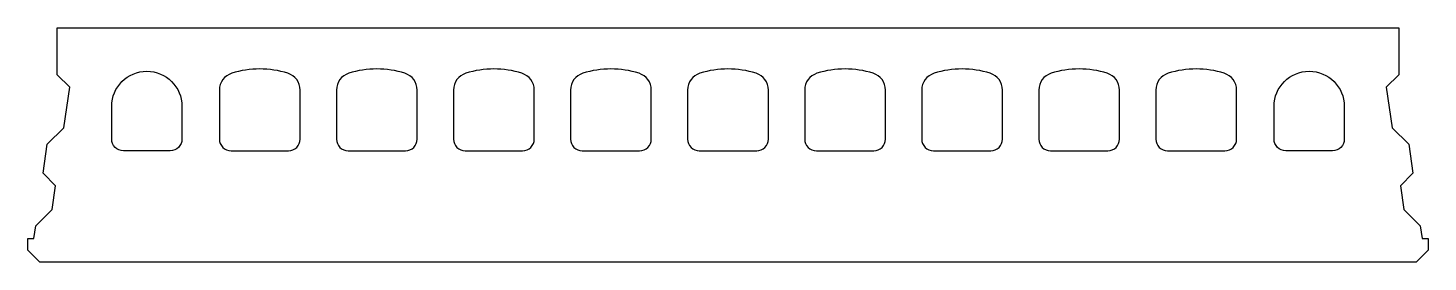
# Model space of a CAD drawing. Header units: millimetres. Extents: x 0 to 1196, y 0 to 200.
import ezdxf

# ---------------------------------------------------------------- set-up
doc = ezdxf.new("R2010")
doc.units = ezdxf.units.MM
doc.header["$LTSCALE"] = 100
doc.header["$MEASUREMENT"] = 0

msp = doc.modelspace()

# ---------------------------------------------------------------- linework, layer by layer
msp.add_lwpolyline([(5, 20), (6.6, 30.9), (20.7, 45), (23.6, 65.2), (13, 75.9), (16.5, 100.6), (30.7, 114.7), (35.6, 149.4), (25, 160), (25, 200), (1171, 200), (1171, 160), (1160.4, 149.4), (1165.3, 114.7), (1179.5, 100.6), (1183, 75.9), (1172.4, 65.2), (1175.3, 45), (1189.4, 30.9), (1191, 20), (1196, 20), (1196, 10), (1186, 0), (10, 0), (0, 10), (0, 20)], close=True)
for points in [[(131.5, 133), (131.5, 105, -0.414214), (121.5, 95), (81.5, 95, -0.414214), (71.5, 105), (71.5, 133, -1)], [(222, 161.3, 0.153536), (174, 161.3, 0.327538), (163.5, 147), (163.5, 105, 0.414214), (173.5, 95), (222.5, 95, 0.414214), (232.5, 105), (232.5, 147, 0.327538)], [(322, 161.3, 0.153536), (274, 161.3, 0.327538), (263.5, 147), (263.5, 105, 0.414214), (273.5, 95), (322.5, 95, 0.414214), (332.5, 105), (332.5, 147, 0.327538)], [(422, 161.3, 0.153536), (374, 161.3, 0.327538), (363.5, 147), (363.5, 105, 0.414214), (373.5, 95), (422.5, 95, 0.414214), (432.5, 105), (432.5, 147, 0.327538)], [(522, 161.3, 0.153536), (474, 161.3, 0.327538), (463.5, 147), (463.5, 105, 0.414214), (473.5, 95), (522.5, 95, 0.414214), (532.5, 105), (532.5, 147, 0.327538)], [(622, 161.3, 0.153536), (574, 161.3, 0.327538), (563.5, 147), (563.5, 105, 0.414214), (573.5, 95), (622.5, 95, 0.414214), (632.5, 105), (632.5, 147, 0.327538)], [(722, 161.3, 0.153536), (674, 161.3, 0.327538), (663.5, 147), (663.5, 105, 0.414214), (673.5, 95), (722.5, 95, 0.414214), (732.5, 105), (732.5, 147, 0.327538)], [(822, 161.3, 0.153536), (774, 161.3, 0.327538), (763.5, 147), (763.5, 105, 0.414214), (773.5, 95), (822.5, 95, 0.414214), (832.5, 105), (832.5, 147, 0.327538)], [(922, 161.3, 0.153536), (874, 161.3, 0.327538), (863.5, 147), (863.5, 105, 0.414214), (873.5, 95), (922.5, 95, 0.414214), (932.5, 105), (932.5, 147, 0.327538)], [(1022, 161.3, 0.153536), (974, 161.3, 0.327538), (963.5, 147), (963.5, 105, 0.414214), (973.5, 95), (1022.5, 95, 0.414214), (1032.5, 105), (1032.5, 147, 0.327538)], [(1124.5, 133), (1124.5, 105, -0.414214), (1114.5, 95), (1074.5, 95, -0.414214), (1064.5, 105), (1064.5, 133, -1)]]:
    msp.add_lwpolyline(points, format="xyb", close=True)

doc.saveas('drawing.dxf')
